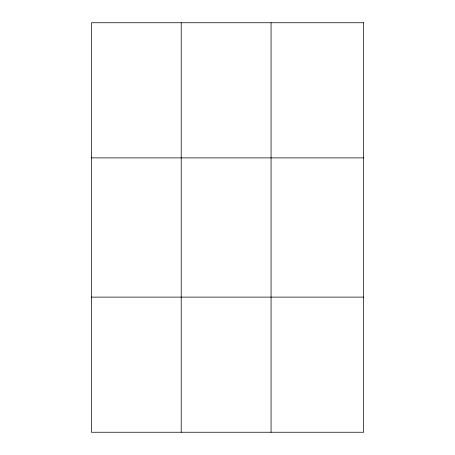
<?xml version="1.0" encoding="UTF-8"?>
<svg xmlns="http://www.w3.org/2000/svg" width="455" height="455" viewBox="0 0 455 455"><rect width="100%" height="100%" fill="white"/><g stroke="black" fill="none" stroke-linecap="round" stroke-linejoin="round"><path stroke-width="0.68" d="M181.215 432.25L181.215 22.75M271.061 432.25L271.061 22.75M91.375 157.885L363.625 157.885M91.375 297.115L363.625 297.115M363.625 22.75L363.625 432.25L91.375 432.25L91.375 22.75L363.625 22.75"/></g></svg>
